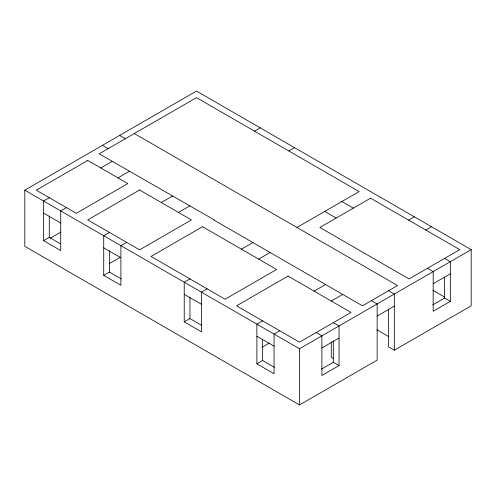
<?xml version="1.0" encoding="UTF-8"?>
<svg xmlns="http://www.w3.org/2000/svg" width="496" height="496" viewBox="0 0 496 496"><rect width="100%" height="100%" fill="white"/><g stroke="black" fill="none" stroke-linecap="round" stroke-linejoin="round"><path stroke-width="0.74" d="M371.436 300.644L377.158 303.949L377.158 360.121L299.51 404.947L24.8 246.351L24.8 190.179L196.49 91.053L471.2 249.649L471.2 305.821L394.326 350.207L388.604 346.902L388.604 309.027M49.278 197.699L43.555 201.004L43.555 240.653L60.723 250.567L60.723 210.918L66.445 207.613M100.787 167.964L112.232 161.355M117.955 177.872L129.4 171.269M43.555 240.653L49.278 237.348L60.506 243.834M50.294 238.235L60.996 232.06M254.504 131.155L260.226 127.85M109.455 232.444L103.726 235.743L103.726 275.398L120.9 285.312L120.9 245.656L126.623 242.352M161.287 202.517L172.732 195.908M178.455 212.424L189.906 205.821M288.846 150.976L294.568 147.672M109.684 263.426L120.317 257.288M103.726 275.398L109.455 272.093L121.34 278.957M189.949 278.919L184.227 282.224L184.227 321.873L201.395 331.787L201.395 292.132L207.117 288.827M241.459 249.178L252.904 242.569M296.968 227.466L359.147 191.568L196.49 97.656L99.2 153.828L214.315 219.914L213.987 220.106L362.464 305.821L397.575 285.553L134.311 133.56M258.627 259.092L270.072 252.483M184.227 321.873L189.949 318.568L201.835 325.432M408.586 220.106L414.309 216.808M262.613 320.869L256.885 324.173L256.885 363.822L274.059 373.736L274.059 334.081L279.781 330.776M314.117 291.127L325.562 284.518M425.754 230.02L431.477 226.715M331.285 301.041L342.736 294.432M261.975 347.318L269.334 343.071M256.885 363.822L262.613 360.518L274.499 367.381M24.8 190.179L299.51 348.775L471.2 249.649M321.885 347.975L339.053 338.061M377.158 316.064L394.326 306.15M433.175 283.718L450.343 273.811M321.445 369.154L333.331 362.291L339.053 365.595L339.053 325.946L333.331 322.642M432.735 304.904L444.621 298.04L450.343 301.345L450.343 261.696L444.621 258.391M339.053 365.595L321.885 375.509L321.885 335.854L316.163 332.556M450.343 301.345L433.175 311.259L433.175 271.603L427.453 268.299M341.905 201.525L353.35 208.128M324.731 211.432L336.176 218.042M432.94 290.34L444.335 296.924M119.617 135.433L125.339 138.737M388.604 290.73L394.326 294.035L394.326 350.207M102.449 145.347L108.171 148.651M376.78 329.716L388.858 336.691M333.262 358.354L331.285 357.213L331.285 341.756M43.555 213.119L60.723 223.033M103.726 247.864L120.9 257.771M184.227 294.339L201.395 304.246M256.885 336.288L274.059 346.202M444.621 277.388L444.621 298.04M333.331 340.876L333.331 362.291M299.51 348.775L299.51 404.947M262.613 339.103L262.613 360.518M189.949 297.154L189.949 318.568M109.455 250.678L109.455 272.093M49.278 215.934L49.278 237.348M87.755 160.437L36.245 190.179L76.31 213.305L127.813 183.57L87.755 160.437M139.587 189.987L87.755 219.914L139.587 249.841L191.425 219.914L139.587 189.987M202.542 226.709L151.038 256.451L225.11 299.212L276.613 269.477L202.542 226.709M370.593 198.177L319.858 227.466L409.02 278.944L459.755 249.649L370.593 198.177M288.064 276.086L236.555 305.821L299.51 342.172L351.013 312.43L288.064 276.086"/></g></svg>
